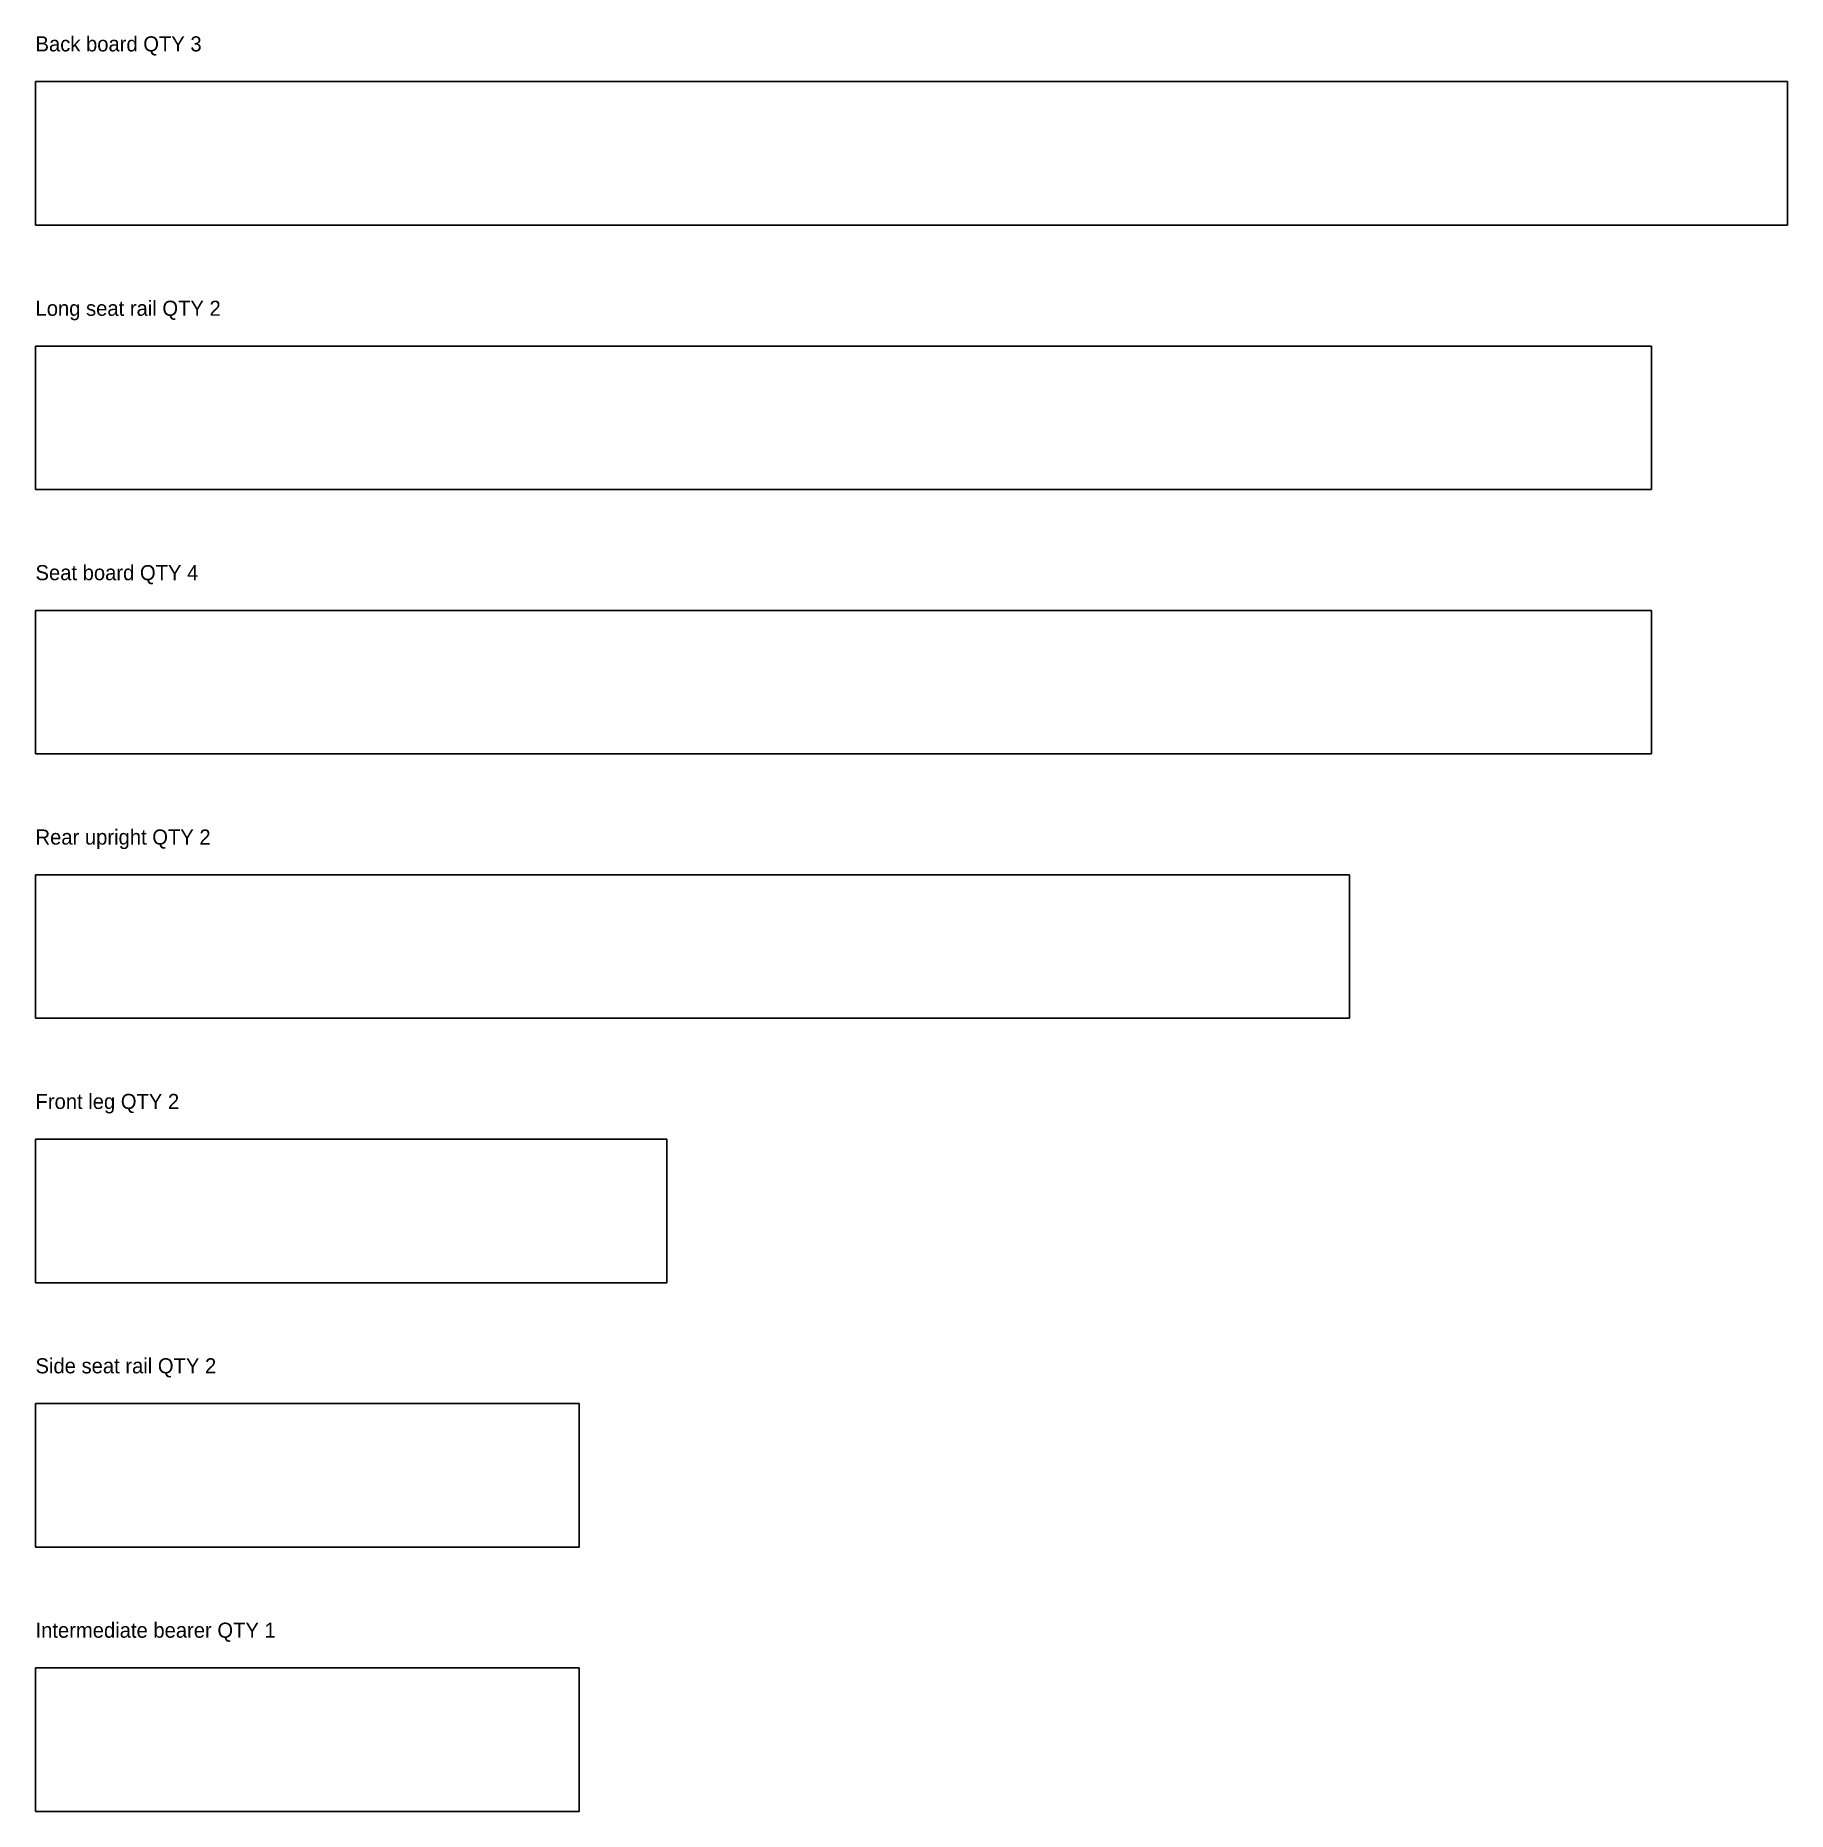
# Model space of a CAD drawing. Header units: millimetres. Extents: x 0 to 1160, y -1145 to 31.
import ezdxf

# ---------------------------------------------------------------- set-up
doc = ezdxf.new("R2010")
doc.units = ezdxf.units.MM

msp = doc.modelspace()

# ---------------------------------------------------------------- linework, layer by layer
at = {"layer": 'CUT'}
for p, q in [((0, 0), (1160, 0)), ((0, -95), (0, 0)), ((1160, 0), (1160, -95)), ((1160, -95), (0, -95)), ((0, -175), (1070, -175)), ((0, -270), (0, -175)), ((1070, -175), (1070, -270)), ((1070, -270), (0, -270)), ((0, -350), (1070, -350)), ((0, -445), (0, -350)), ((1070, -350), (1070, -445)), ((1070, -445), (0, -445)), ((0, -525), (0, -620)), ((870, -525), (0, -525)), ((870, -620), (870, -525)), ((0, -620), (870, -620)), ((0, -700), (0, -795)), ((418, -700), (0, -700)), ((418, -795), (418, -700)), ((0, -795), (418, -795)), ((0, -875), (360, -875)), ((0, -970), (0, -875)), ((360, -875), (360, -970)), ((360, -970), (0, -970)), ((0, -1050), (360, -1050)), ((0, -1145), (0, -1050)), ((360, -1050), (360, -1145)), ((360, -1145), (0, -1145))]:
    msp.add_line(p, q, dxfattribs=at)

# ---------------------------------------------------------------- texts
at = {"layer": 'LABELS'}
for s, p in [('Back board QTY 3', (0, 20)), ('Long seat rail QTY 2', (0, -155)), ('Seat board QTY 4', (0, -330)), ('Rear upright QTY 2', (0, -505)), ('Front leg QTY 2', (0, -680)), ('Side seat rail QTY 2', (0, -855)), ('Intermediate bearer QTY 1', (0, -1030))]:
    msp.add_text(s, height=10, dxfattribs=at).set_placement(p)

doc.saveas('drawing.dxf')
